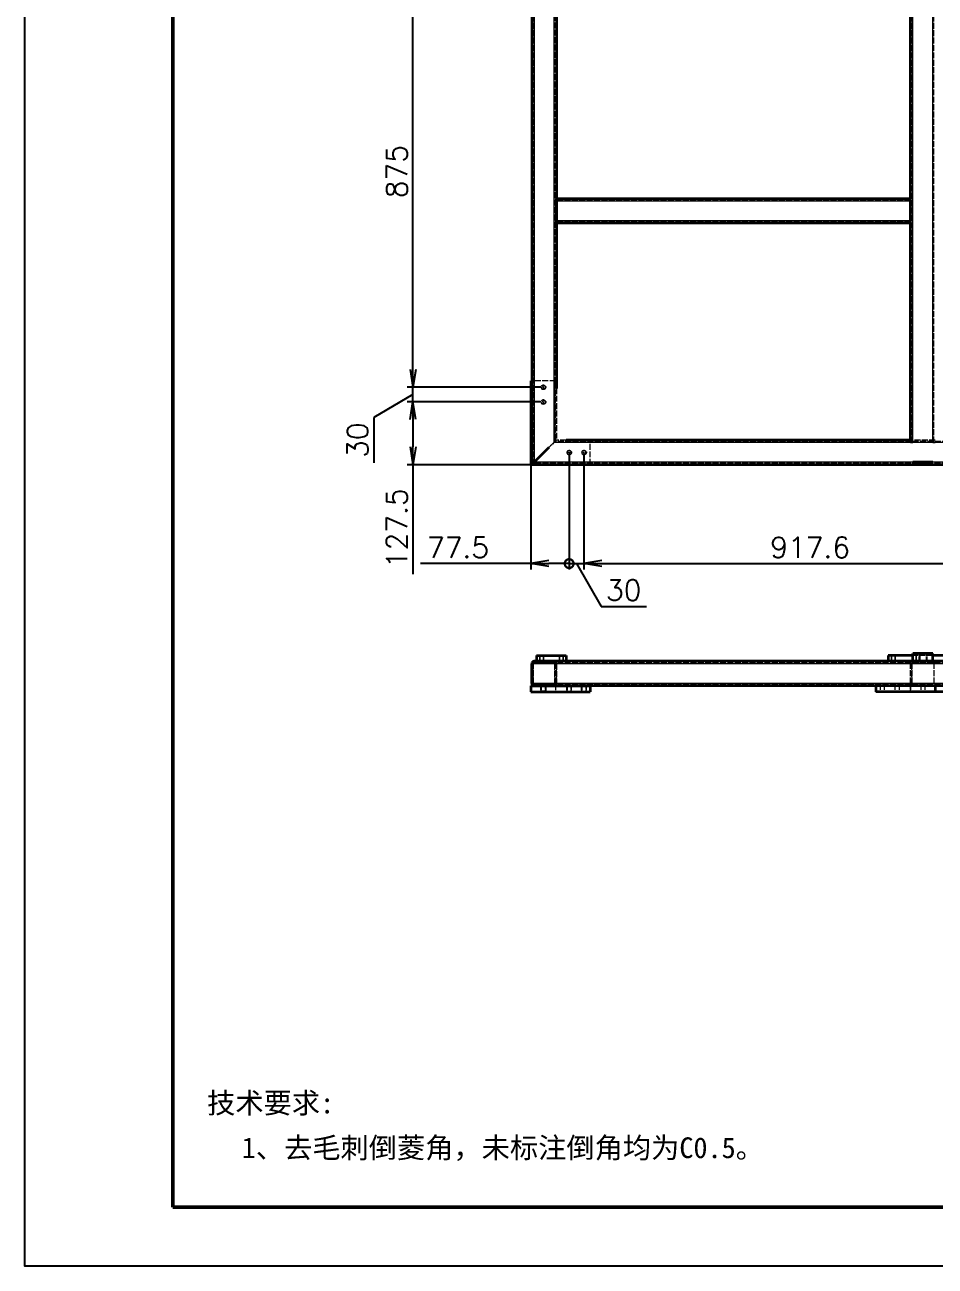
# Model space of a CAD drawing. Header units: millimetres. Extents: x -73083 to 81340, y -6859 to 6812.
# Drawn here: x -24633 to -22786, y -6850 to -4330 of the extents above; entities that cross this region are included whole.
import ezdxf

# ---------------------------------------------------------------- set-up
doc = ezdxf.new("R2010")
doc.units = ezdxf.units.MM
for name, pattern in [('AM_ISO02W050', [7.5, 6, -1.5]), ('AM_ISO08W050', [18, 12, -1.5, 3, -1.5]), ('DASHDOT', [18.5, 12, -3, 0.5, -3]), ('DASHED', [15, 12, -3]), ('DASHSPACE', [30, 12, -18])]:
    doc.linetypes.add(name, pattern=pattern)
doc.layers.add('A3', color=7, linetype='Continuous', plot=False)
for name, color, linetype, lineweight in [('AM_7', 2, 'AM_ISO08W050', 25), ('AM_HID', 1, 'AM_ISO02W050', 25), ('AM_VIS', 7, 'Continuous', 50), ('SOLID LINE', 7, 'Continuous', 30)]:
    doc.layers.add(name, color=color, linetype=linetype, lineweight=lineweight)
doc.layers.add('word_dim', color=253, linetype='Continuous')
doc.styles.get("Standard").update_dxf_attribs({"font": 'romans.shx', "bigfont": 'bigfont.shx'})
doc.dimstyles.new('STANDARD1-12', dxfattribs={"dimscale": 12, "dimtxt": 3.5, "dimasz": 3, "dimexe": 1, "dimexo": 0, "dimgap": 1, "dimtad": 3, "dimdec": 1, "dimdsep": 46, "dimtxsty": 'Standard', "dimblk1": 'OPEN', "dimblk2": 'OPEN', "dimsah": 1, "dimcen": 0, "dimclrd": 256, "dimclre": 256, "dimclrt": 3, "dimadec": 0, "dimazin": 0, "dimtfac": 1, "dimtdec": 1, "dimtmove": 0, "dimatfit": 3, "dimldrblk": 'OPEN', "dimfxl": 0, "dimtolj": 1, "dimtzin": 0, "dimarcsym": 0})

# ---------------------------------------------------------------- blocks, each defined once
blk = doc.blocks.new('_DotSmall')
at = {"color": 0, "linetype": 'ByBlock', "const_width": 0.5}
blk.add_lwpolyline([(-0.0625, 0, 1), (0.0625, 0, 1)], format="xyb", close=True, dxfattribs=at)
blk = doc.blocks.new('_Open')
at = {"color": 0, "lineweight": -2}
for p, q in [((-1, 0.167), (0, 0)), ((-1, -0.167), (0, 0)), ((0, 0), (-1, 0))]:
    blk.add_line(p, q, dxfattribs=at)
blk = doc.blocks.new('*D972')
at = {"layer": 'DEFPOINTS', "color": 0, "linetype": 'Continuous', "ltscale": 2}
for p in [(-23528.5, -5203.6), (-23606, -5223.2), (-23528.5, -5424)]:
    blk.add_point(p, dxfattribs=at)
at = {"layer": 'word_dim', "linetype": 'Continuous', "lineweight": -2, "ltscale": 2}
for p, q in [((-23528.5, -5203.6), (-23528.5, -5436)), ((-23606, -5223.2), (-23606, -5436)), ((-23606, -5424), (-23830, -5424)), ((-23528.5, -5424), (-23570, -5424))]:
    blk.add_line(p, q, dxfattribs=at)
at = {"layer": 'word_dim', "linetype": 'Continuous', "lineweight": -2, "ltscale": 2, "xscale": 36, "yscale": 36, "zscale": 36}
blk.add_blockref('_DotSmall', (-23528.5, -5424), dxfattribs=at)
at = {"layer": 'word_dim', "linetype": 'Continuous', "lineweight": -2, "ltscale": 2, "xscale": 36, "yscale": 36, "zscale": 36, "rotation": 180}
blk.add_blockref('_Open', (-23606, -5424), dxfattribs=at)
at = {"layer": 'word_dim', "color": 3, "linetype": 'Continuous', "ltscale": 2, "insert": (-23754, -5391), "char_height": 42, "attachment_point": 5}
blk.add_mtext('\\A1;77.5', dxfattribs=at)
blk = doc.blocks.new('*D973')
at = {"layer": 'DEFPOINTS', "color": 0, "linetype": 'Continuous', "ltscale": 2}
for p in [(-23528.5, -5203.6), (-23498.5, -5203.6), (-23498.5, -5424)]:
    blk.add_point(p, dxfattribs=at)
at = {"layer": 'word_dim', "linetype": 'Continuous', "lineweight": -2, "ltscale": 2}
for p, q in [((-23528.5, -5203.6), (-23528.5, -5436)), ((-23498.5, -5203.6), (-23498.5, -5436)), ((-23528.5, -5424), (-23564.5, -5424)), ((-23528.5, -5424), (-23498.5, -5424)), ((-23528.5, -5424), (-23498.5, -5424)), ((-23513.5, -5424), (-23463.8, -5510.8)), ((-23462.5, -5424), (-23426.5, -5424)), ((-23463.8, -5510.8), (-23371.8, -5510.8))]:
    blk.add_line(p, q, dxfattribs=at)
at = {"layer": 'word_dim', "linetype": 'Continuous', "lineweight": -2, "ltscale": 2, "xscale": 36, "yscale": 36, "zscale": 36}
blk.add_blockref('_DotSmall', (-23528.5, -5424), dxfattribs=at)
at = {"layer": 'word_dim', "linetype": 'Continuous', "lineweight": -2, "ltscale": 2, "xscale": 36, "yscale": 36, "zscale": 36, "rotation": 180}
blk.add_blockref('_Open', (-23498.5, -5424), dxfattribs=at)
at = {"layer": 'word_dim', "color": 3, "linetype": 'Continuous', "ltscale": 2, "insert": (-23417.8, -5477.8), "char_height": 42, "attachment_point": 5}
blk.add_mtext('\\A1;30', dxfattribs=at)
blk = doc.blocks.new('*D974')
at = {"layer": 'DEFPOINTS', "color": 0, "linetype": 'Continuous', "ltscale": 2}
for p in [(-23498.5, -5203.6), (-22580.9, -5203.6), (-22580.9, -5424)]:
    blk.add_point(p, dxfattribs=at)
at = {"layer": 'word_dim', "linetype": 'Continuous', "lineweight": -2, "ltscale": 2}
for p, q in [((-23498.5, -5203.6), (-23498.5, -5436)), ((-22580.9, -5203.6), (-22580.9, -5436)), ((-23462.5, -5424), (-22616.9, -5424))]:
    blk.add_line(p, q, dxfattribs=at)
at = {"layer": 'word_dim', "linetype": 'Continuous', "lineweight": -2, "ltscale": 2, "xscale": 36, "yscale": 36, "zscale": 36, "rotation": 180}
blk.add_blockref('_Open', (-23498.5, -5424), dxfattribs=at)
at = {"layer": 'word_dim', "linetype": 'Continuous', "lineweight": -2, "ltscale": 2, "xscale": 36, "yscale": 36, "zscale": 36}
blk.add_blockref('_Open', (-22580.9, -5424), dxfattribs=at)
at = {"layer": 'word_dim', "color": 3, "linetype": 'Continuous', "ltscale": 2, "insert": (-23039.7, -5391), "char_height": 42, "attachment_point": 5}
blk.add_mtext('\\A1;917.6', dxfattribs=at)
blk = doc.blocks.new('*D978')
at = {"layer": 'DEFPOINTS', "color": 0, "linetype": 'Continuous', "ltscale": 2}
for p in [(-23845.3, -5095.7), (-23586.4, -5095.7), (-23606, -5223.2)]:
    blk.add_point(p, dxfattribs=at)
at = {"layer": 'word_dim', "linetype": 'Continuous', "lineweight": -2, "ltscale": 2}
for p, q in [((-23586.4, -5095.7), (-23857.3, -5095.7)), ((-23845.3, -5131.7), (-23845.3, -5187.2)), ((-23606, -5223.2), (-23857.3, -5223.2)), ((-23845.3, -5223.2), (-23845.3, -5445.2))]:
    blk.add_line(p, q, dxfattribs=at)
at = {"layer": 'word_dim', "linetype": 'Continuous', "lineweight": -2, "ltscale": 2, "xscale": 36, "yscale": 36, "zscale": 36}
for p, rotation in [((-23845.3, -5095.7), 90), ((-23845.3, -5223.2), 270)]:
    blk.add_blockref('_Open', p, dxfattribs=dict(at, rotation=rotation))
at = {"layer": 'word_dim', "color": 3, "linetype": 'Continuous', "ltscale": 2, "insert": (-23878.3, -5352.2), "char_height": 42, "attachment_point": 5, "rotation": 90}
blk.add_mtext('\\A1;127.5', dxfattribs=at)
blk = doc.blocks.new('*D979')
at = {"layer": 'DEFPOINTS', "color": 0, "linetype": 'Continuous', "ltscale": 2}
for p in [(-23845.3, -5065.7), (-23586.4, -5065.7), (-23586.4, -5095.7)]:
    blk.add_point(p, dxfattribs=at)
at = {"layer": 'word_dim', "linetype": 'Continuous', "lineweight": -2, "ltscale": 2}
for p, q in [((-23845.3, -5029.7), (-23845.3, -4993.7)), ((-23845.3, -5080.7), (-23924.6, -5127.3)), ((-23586.4, -5065.7), (-23857.3, -5065.7)), ((-23845.3, -5095.7), (-23845.3, -5065.7)), ((-23845.3, -5095.7), (-23845.3, -5065.7)), ((-23586.4, -5095.7), (-23857.3, -5095.7)), ((-23924.6, -5127.3), (-23924.6, -5219.3)), ((-23845.3, -5131.7), (-23845.3, -5167.7))]:
    blk.add_line(p, q, dxfattribs=at)
at = {"layer": 'word_dim', "linetype": 'Continuous', "lineweight": -2, "ltscale": 2, "xscale": 36, "yscale": 36, "zscale": 36}
for p, rotation in [((-23845.3, -5065.7), 270), ((-23845.3, -5095.7), 90)]:
    blk.add_blockref('_Open', p, dxfattribs=dict(at, rotation=rotation))
at = {"layer": 'word_dim', "color": 3, "linetype": 'Continuous', "ltscale": 2, "insert": (-23957.6, -5173.3), "char_height": 42, "attachment_point": 5, "rotation": 90}
blk.add_mtext('\\A1;30', dxfattribs=at)
blk = doc.blocks.new('*D980')
at = {"layer": 'DEFPOINTS', "color": 0, "linetype": 'Continuous', "ltscale": 2}
for p in [(-23845.3, -4190.7), (-23586.4, -4190.7), (-23586.4, -5065.7)]:
    blk.add_point(p, dxfattribs=at)
at = {"layer": 'word_dim', "linetype": 'Continuous', "lineweight": -2, "ltscale": 2}
for p, q in [((-23586.4, -4190.7), (-23857.3, -4190.7)), ((-23845.3, -5029.7), (-23845.3, -4226.7)), ((-23586.4, -5065.7), (-23857.3, -5065.7))]:
    blk.add_line(p, q, dxfattribs=at)
at = {"layer": 'word_dim', "linetype": 'Continuous', "lineweight": -2, "ltscale": 2, "xscale": 36, "yscale": 36, "zscale": 36}
for p, rotation in [((-23845.3, -4190.7), 90), ((-23845.3, -5065.7), 270)]:
    blk.add_blockref('_Open', p, dxfattribs=dict(at, rotation=rotation))
at = {"layer": 'word_dim', "color": 3, "linetype": 'Continuous', "ltscale": 2, "insert": (-23878.3, -4628.2), "char_height": 42, "attachment_point": 5, "rotation": 90}
blk.add_mtext('\\A1;875', dxfattribs=at)

msp = doc.modelspace()

# ---------------------------------------------------------------- linework, layer by layer
at = {"layer": 'A3', "linetype": 'Continuous'}
msp.add_lwpolyline([(-24632.76409, -1810.23226), (-17504.76409, -1810.23226), (-17504.76409, -6850.23226), (-24632.76409, -6850.23226)], close=True, dxfattribs=at)
at = {"layer": 'AM_7', "linetype": 'DASHDOT', "lineweight": 13, "ltscale": 0.272217}
for p, q in [((-23581.00309, -5060.22391), (-23581.00309, -5071.11259)), ((-23581.00284, -5090.22391), (-23581.00284, -5101.11259)), ((-23575.55851, -5095.66825), (-23586.44718, -5095.66825)), ((-23523.05777, -5198.16776), (-23533.94645, -5198.16776)), ((-23493.05777, -5198.16776), (-23503.94645, -5198.16776))]:
    msp.add_line(p, q, dxfattribs=at)
at = {"layer": 'AM_7', "linetype": 'DASHDOT', "lineweight": 13, "ltscale": 0.272223}
for p, q in [((-23575.55851, -5065.66825), (-23586.44742, -5065.66825)), ((-23528.50211, -5192.72343), (-23528.50211, -5203.61234)), ((-23498.50211, -5192.72318), (-23498.50211, -5203.6121))]:
    msp.add_line(p, q, dxfattribs=at)
at = {"layer": 'AM_7', "linetype": 'DASHDOT', "lineweight": 13, "ltscale": 0.216028}
msp.add_line((-23540.142, -5178.19218), (-23548.78312, -5178.19218), dxfattribs=at)
at = {"layer": 'AM_HID', "linetype": 'DASHED', "lineweight": 13}
for p, q in [((-22832.97147, -5178.18729), (-22832.97892, -2561.18741)), ((-22830.97172, -5178.18729), (-22830.97916, -2563.18741)), ((-22790.97172, -5178.18729), (-22790.97904, -2603.18717)), ((-22788.97147, -5178.18729), (-22788.97867, -2605.18717)), ((-23601.47599, -3261.18864), (-23601.46256, -5220.19315)), ((-23599.47623, -3263.18864), (-23599.4628, -5218.19315)), ((-23559.47574, -3303.18833), (-23559.46329, -5178.19291)), ((-23557.4755, -3305.18833), (-23557.46305, -5176.19291)), ((-22835.96537, -4686.18192), (-23554.46525, -4686.18693)), ((-22835.97281, -4733.18192), (-22835.97294, -4683.18192)), ((-22835.96573, -4688.18192), (-23554.46573, -4688.18693)), ((-22835.96537, -4728.18192), (-23554.46549, -4728.18693)), ((-22835.965, -4730.18192), (-23554.465, -4730.18693)), ((-23556.00309, -5053.16801), (-23604.46378, -5053.16849)), ((-23556.00236, -5173.16801), (-23556.00309, -5053.16801)), ((-23559.46354, -5068.19218), (-23559.4628, -5178.19291)), ((-23554.46378, -5068.19218), (-23554.46305, -5173.19291)), ((-19652.47184, -5178.16093), (-23559.46329, -5178.19291)), ((-19654.47135, -5176.16093), (-23557.46305, -5176.19291)), ((-23534.46256, -5173.16801), (-23556.00236, -5173.16801)), ((-23534.4628, -5173.19266), (-23554.46305, -5173.19291)), ((-23486.00187, -5223.16752), (-23486.00236, -5173.19218)), ((-22785.97147, -5173.18656), (-22835.97147, -5173.18705)), ((-22790.97147, -5178.18729), (-22830.97147, -5178.18729)), ((-22790.97135, -5178.18656), (-22830.97135, -5178.1868)), ((-23604.46256, -5223.16849), (-23486.00187, -5223.16752)), ((-19610.47111, -5220.16068), (-23601.46256, -5220.19315)), ((-19612.47135, -5218.16068), (-23599.4628, -5218.19315)), ((-22790.97257, -5610.31266), (-22830.98392, -5610.31241)), ((-22835.97355, -5627.31388), (-23604.47355, -5627.30741)), ((-23601.47379, -5669.30753), (-23601.47355, -5625.30753)), ((-23601.46256, -5625.30778), (-23601.4628, -5669.30778)), ((-23601.4628, -5669.3079), (-23601.46256, -5625.3079)), ((-23601.46256, -5625.30778), (-23557.46305, -5625.30802)), ((-19610.47111, -5625.33134), (-23601.46256, -5625.3079)), ((-23594.46256, -5622.3184), (-23534.46256, -5622.31876)), ((-23557.47355, -5669.3079), (-23557.47306, -5625.3079)), ((-23557.46305, -5625.30802), (-23557.46329, -5669.30802)), ((-23557.46329, -5669.30814), (-23557.46305, -5625.30814)), ((-23554.47355, -5667.3079), (-23554.47306, -5627.3079)), ((-22835.97318, -5627.31388), (-23554.47306, -5627.3079)), ((-22835.97062, -5627.31425), (-23554.47062, -5627.30826)), ((-22835.97037, -5627.31425), (-23554.47037, -5627.30826)), ((-22835.96732, -5627.31388), (-23554.4672, -5627.3079)), ((-22835.96695, -5627.31388), (-23554.46695, -5627.3079)), ((-22835.96537, -5627.31339), (-23554.46525, -5627.30741)), ((-23554.46525, -5667.30741), (-23554.465, -5627.30741)), ((-22835.965, -5627.31339), (-23554.465, -5627.30741)), ((-23554.46305, -5627.30802), (-23554.46329, -5667.30802)), ((-23554.46329, -5667.30826), (-23554.46305, -5627.30826)), ((-19657.47159, -5627.33109), (-23554.46305, -5627.30826)), ((-22835.97916, -5667.31217), (-22835.97892, -5627.31217)), ((-20375.97867, -5627.32657), (-22835.97892, -5627.31217)), ((-22835.97172, -5667.31205), (-22835.97147, -5627.31205)), ((-22835.96537, -5667.31339), (-22835.965, -5627.31339)), ((-22832.97892, -5625.31217), (-22832.97916, -5669.31217)), ((-22832.97172, -5669.31205), (-22832.97147, -5625.31205)), ((-22788.97147, -5625.31229), (-22832.97147, -5625.31205)), ((-22788.97867, -5625.31241), (-22788.97904, -5669.31241)), ((-22788.97147, -5625.31229), (-22788.97172, -5669.31229)), ((-22835.97379, -5667.31388), (-23604.47379, -5667.30741)), ((-23601.4628, -5669.30778), (-23557.46329, -5669.30802)), ((-19610.47135, -5669.33134), (-23601.4628, -5669.3079)), ((-22835.97342, -5667.31388), (-23554.47355, -5667.3079)), ((-22835.97098, -5667.31425), (-23554.47111, -5667.30826)), ((-22835.97062, -5667.31425), (-23554.47062, -5667.30826)), ((-22835.96769, -5667.31388), (-23554.46769, -5667.3079)), ((-22835.96732, -5667.31388), (-23554.4672, -5667.3079)), ((-22835.96573, -5667.31339), (-23554.46573, -5667.30741)), ((-22835.96537, -5667.31339), (-23554.46525, -5667.30741)), ((-19657.47184, -5667.33109), (-23554.46329, -5667.30826)), ((-20375.97892, -5667.32657), (-22835.97916, -5667.31217)), ((-22832.97172, -5669.31205), (-22788.97172, -5669.31229)), ((-23599.4628, -5672.30778), (-23559.46329, -5672.30802)), ((-22830.97172, -5672.31205), (-22790.97172, -5672.31229))]:
    msp.add_line(p, q, dxfattribs=at)
at = {"layer": 'AM_HID', "linetype": 'DASHED', "lineweight": 13, "ltscale": 0.353536}
msp.add_line((-23559.4628, -5178.19291), (-23569.46232, -5188.19242), dxfattribs=at)
at = {"layer": 'AM_HID', "linetype": 'DASHED', "lineweight": 13, "ltscale": 0.353532}
msp.add_line((-23569.46232, -5188.19242), (-23559.46305, -5178.19291), dxfattribs=at)
at = {"layer": 'AM_HID', "linetype": 'DASHED', "lineweight": 13, "ltscale": 0.176777}
msp.add_line((-23559.46305, -5178.19291), (-23554.46305, -5173.19291), dxfattribs=at)
at = {"layer": 'AM_HID', "linetype": 'DASHED', "lineweight": 13, "ltscale": 0.291925}
msp.add_line((-23547.78605, -5178.19266), (-23559.46305, -5178.19291), dxfattribs=at)
at = {"layer": 'AM_HID', "linetype": 'DASHED', "lineweight": 13, "ltscale": 0.176772}
msp.add_line((-23554.46305, -5173.19291), (-23559.4628, -5178.19291), dxfattribs=at)
at = {"layer": 'AM_HID', "linetype": 'DASHED', "lineweight": 13, "ltscale": 0.166913}
msp.add_line((-23534.46256, -5178.19266), (-23541.13907, -5178.19266), dxfattribs=at)
at = {"layer": 'AM_HID', "linetype": 'DASHED', "lineweight": 13, "ltscale": 0.125006}
msp.add_line((-22835.97147, -5178.18729), (-22835.97147, -5173.18705), dxfattribs=at)
at = {"layer": 'AM_HID', "linetype": 'DASHED', "lineweight": 13, "ltscale": 0.125}
for p, q in [((-22835.97147, -5178.18729), (-22830.97147, -5178.18729)), ((-22790.97147, -5178.18729), (-22785.97147, -5178.18729)), ((-23554.465, -5627.30741), (-23554.465, -5622.30741)), ((-22835.965, -5627.31339), (-22835.965, -5622.31339)), ((-23554.46549, -5672.30741), (-23554.46549, -5667.30741)), ((-22835.96537, -5672.31339), (-22835.96537, -5667.31339))]:
    msp.add_line(p, q, dxfattribs=at)
at = {"layer": 'AM_HID', "linetype": 'DASHED', "lineweight": 13, "ltscale": 0.000335693}
for p, q in [((-22790.97147, -5178.18729), (-22790.97147, -5178.17386)), ((-23604.47599, -5627.30778), (-23604.46256, -5627.30778)), ((-23601.47599, -5625.30778), (-23601.46256, -5625.30778))]:
    msp.add_line(p, q, dxfattribs=at)
at = {"layer": 'AM_HID', "linetype": 'DASHED', "lineweight": 13, "ltscale": 0.25}
for p, q in [((-23588.47574, -5610.3079), (-23588.47574, -5620.3079)), ((-23588.47501, -5610.3079), (-23588.47501, -5620.3079)), ((-23588.47037, -5610.3129), (-23588.47037, -5620.3129)), ((-23588.46964, -5610.3129), (-23588.46964, -5620.3129)), ((-23588.46329, -5610.31852), (-23588.46329, -5620.31852)), ((-23588.46256, -5610.31852), (-23588.46256, -5620.31852)), ((-23580.47574, -5610.30802), (-23580.47574, -5620.30802)), ((-23580.47501, -5610.30802), (-23580.47501, -5620.30802)), ((-23580.47037, -5610.31303), (-23580.47037, -5620.31303)), ((-23580.46964, -5610.31303), (-23580.46964, -5620.31303)), ((-23580.46329, -5610.31852), (-23580.46329, -5620.31852)), ((-23580.46256, -5610.31852), (-23580.46256, -5620.31852)), ((-23548.47574, -5610.30814), (-23548.47574, -5620.30814)), ((-23548.47501, -5610.30814), (-23548.47501, -5620.30814)), ((-23548.47037, -5610.31315), (-23548.47037, -5620.31315)), ((-23548.46964, -5610.31315), (-23548.46964, -5620.31315)), ((-23548.46329, -5610.31876), (-23548.46329, -5620.31876)), ((-23548.46256, -5610.31876), (-23548.46256, -5620.31876)), ((-23540.47574, -5610.30826), (-23540.47574, -5620.30826)), ((-23540.47501, -5610.30826), (-23540.47501, -5620.30826)), ((-23540.47037, -5610.31315), (-23540.47037, -5620.31315)), ((-23540.46964, -5610.31315), (-23540.46964, -5620.31315)), ((-23540.46329, -5610.31876), (-23540.46329, -5620.31876)), ((-23540.46256, -5610.31876), (-23540.46256, -5620.31876)), ((-22874.97672, -5610.31217), (-22874.97672, -5620.31217)), ((-22874.97648, -5610.31217), (-22874.97648, -5620.31217)), ((-22866.97672, -5610.31217), (-22866.97672, -5620.31217)), ((-22866.97648, -5610.31217), (-22866.97648, -5620.31217)), ((-22824.95841, -5610.31241), (-22824.95853, -5620.31241)), ((-22824.95853, -5610.31241), (-22824.95853, -5620.31241)), ((-22816.95841, -5610.31254), (-22816.95853, -5620.31254)), ((-22816.95853, -5610.31254), (-22816.95853, -5620.31254)), ((-23586.00358, -5672.31058), (-23586.00358, -5682.31058)), ((-23586.00333, -5672.31058), (-23586.00333, -5682.31058)), ((-23586.00309, -5684.31058), (-23586.00309, -5674.31058)), ((-23586.00284, -5684.31058), (-23586.00284, -5674.31058)), ((-23576.00358, -5672.31071), (-23576.00358, -5682.31071)), ((-23576.00333, -5672.31071), (-23576.00333, -5682.31071)), ((-23576.00309, -5684.31071), (-23576.00309, -5674.31071)), ((-23576.00284, -5684.31071), (-23576.00284, -5674.31071)), ((-23533.50211, -5684.31095), (-23533.50211, -5674.31095)), ((-23523.50211, -5684.31107), (-23523.50211, -5674.31107)), ((-23503.50211, -5684.31119), (-23503.50211, -5674.31119)), ((-23493.50211, -5684.31132), (-23493.50211, -5674.31132))]:
    msp.add_line(p, q, dxfattribs=at)
at = {"layer": 'AM_HID', "linetype": 'DASHED', "lineweight": 13, "ltscale": 0.3}
for p, q in [((-23587.79923, -5610.3079), (-23587.79923, -5622.3079)), ((-23587.7985, -5610.3079), (-23587.7985, -5622.3079)), ((-23587.79386, -5610.3129), (-23587.79386, -5622.3129)), ((-23587.79313, -5610.3129), (-23587.79313, -5622.3129)), ((-23587.78678, -5610.31852), (-23587.78678, -5622.31852)), ((-23587.78605, -5610.31852), (-23587.78629, -5622.31852)), ((-23581.15226, -5610.30802), (-23581.15226, -5622.30802)), ((-23581.15152, -5610.30802), (-23581.15152, -5622.30802)), ((-23581.14689, -5610.3129), (-23581.14689, -5622.3129)), ((-23581.14615, -5610.3129), (-23581.14615, -5622.3129)), ((-23581.13981, -5610.31852), (-23581.13981, -5622.31852)), ((-23581.13907, -5610.31852), (-23581.13907, -5622.31852)), ((-23547.79923, -5610.30814), (-23547.79923, -5622.30814)), ((-23547.7985, -5610.30814), (-23547.7985, -5622.30814)), ((-23547.79386, -5610.31315), (-23547.79386, -5622.31315)), ((-23547.79313, -5610.31315), (-23547.79313, -5622.31315)), ((-23547.78678, -5610.31876), (-23547.78678, -5622.31876)), ((-23547.78605, -5610.31876), (-23547.78629, -5622.31876)), ((-23541.15226, -5610.30826), (-23541.15226, -5622.30826)), ((-23541.15152, -5610.30826), (-23541.15152, -5622.30826)), ((-23541.14689, -5610.31315), (-23541.14689, -5622.31315)), ((-23541.14615, -5610.31315), (-23541.14615, -5622.31315)), ((-23541.13981, -5610.31876), (-23541.13981, -5622.31876)), ((-23541.13907, -5610.31876), (-23541.13907, -5622.31876)), ((-22874.30021, -5610.31217), (-22874.30033, -5622.31217)), ((-22874.29996, -5610.31217), (-22874.29996, -5622.31217)), ((-22867.65323, -5610.31217), (-22867.65323, -5622.31217)), ((-22867.65287, -5610.31217), (-22867.65299, -5622.31217)), ((-22830.95841, -5610.31241), (-22830.95841, -5622.31241)), ((-22824.28202, -5610.31241), (-22824.28214, -5622.31241)), ((-22824.2819, -5610.31241), (-22824.28202, -5622.31241)), ((-22817.63505, -5610.31254), (-22817.63505, -5622.31254)), ((-22817.63492, -5610.31254), (-22817.63505, -5622.31254)), ((-23585.19156, -5672.31058), (-23585.19156, -5684.31058)), ((-23585.19132, -5672.31058), (-23585.19132, -5684.31058)), ((-23585.19083, -5672.30765), (-23585.19108, -5684.30765)), ((-23585.19108, -5684.31058), (-23585.19108, -5672.31058)), ((-23585.19059, -5672.30765), (-23585.19083, -5684.30765)), ((-23585.19083, -5684.31058), (-23585.19083, -5672.31058)), ((-23576.81559, -5672.31071), (-23576.81559, -5684.31071)), ((-23576.81534, -5672.31071), (-23576.81534, -5684.31071)), ((-23576.81486, -5672.30765), (-23576.8151, -5684.30765)), ((-23576.8151, -5684.31058), (-23576.8151, -5672.31058)), ((-23576.81461, -5672.30765), (-23576.81486, -5684.30765)), ((-23576.81486, -5684.31058), (-23576.81486, -5672.31058)), ((-23556.00236, -5672.31083), (-23556.00236, -5684.31083)), ((-23532.69181, -5672.30802), (-23532.69181, -5684.30802)), ((-23532.6901, -5684.31095), (-23532.6901, -5672.31095)), ((-23524.31583, -5672.30814), (-23524.31583, -5684.30814)), ((-23524.31412, -5684.31107), (-23524.31412, -5672.31107)), ((-23502.69181, -5672.30826), (-23502.69181, -5684.30826)), ((-23502.6901, -5684.31132), (-23502.6901, -5672.31132)), ((-23494.31583, -5672.30839), (-23494.31583, -5684.30839)), ((-23494.31412, -5684.31132), (-23494.31412, -5672.31132)), ((-22897.68558, -5672.31632), (-22897.6857, -5684.31632)), ((-22889.30961, -5672.31632), (-22889.30973, -5684.31632)), ((-22867.68558, -5672.31657), (-22867.6857, -5684.31657)), ((-22859.30961, -5672.31657), (-22859.30973, -5684.31657)), ((-22835.99759, -5672.31681), (-22835.99772, -5684.31681)), ((-22835.96537, -5684.31217), (-22835.96525, -5672.31217)), ((-22815.1857, -5672.31693), (-22815.1857, -5684.31693)), ((-22815.1857, -5672.31693), (-22815.1857, -5684.31693)), ((-22806.80961, -5672.31705), (-22806.80973, -5684.31705)), ((-22806.80961, -5672.31705), (-22806.80973, -5684.31705))]:
    msp.add_line(p, q, dxfattribs=at)
at = {"layer": 'AM_HID', "linetype": 'DASHED', "lineweight": 13, "ltscale": 0.4}
for p, q in [((-22818.98392, -5606.29325), (-22818.98404, -5622.29325)), ((-22818.97135, -5606.29325), (-22818.97147, -5622.29325)), ((-22817.90152, -5606.29325), (-22817.90152, -5622.29325)), ((-22817.88883, -5606.29325), (-22817.88895, -5622.29325)), ((-22804.06644, -5606.29325), (-22804.06656, -5622.29325)), ((-22804.05387, -5606.29337), (-22804.05387, -5622.29337)), ((-22802.98392, -5606.29325), (-22802.98404, -5622.29325)), ((-22802.97135, -5606.29337), (-22802.97147, -5622.29337)), ((-22790.98392, -5622.29337), (-22790.9838, -5606.29337))]:
    msp.add_line(p, q, dxfattribs=at)
at = {"layer": 'AM_HID', "linetype": 'DASHED', "lineweight": 13, "ltscale": 0.000259399}
for p, q in [((-23594.46256, -5622.30802), (-23594.46256, -5622.3184)), ((-23534.46256, -5622.30839), (-23534.46256, -5622.31876))]:
    msp.add_line(p, q, dxfattribs=at)
at = {"layer": 'AM_HID', "linetype": 'DASHED', "lineweight": 13, "ltscale": 0.033826}
for p, q in [((-23587.79923, -5621.47965), (-23588.47574, -5620.3079)), ((-23587.7985, -5621.47965), (-23588.47501, -5620.3079)), ((-23587.79386, -5621.48466), (-23588.47037, -5620.3129)), ((-23587.79313, -5621.48466), (-23588.46964, -5620.3129)), ((-23587.78678, -5621.49027), (-23588.46329, -5620.31852)), ((-23581.15226, -5621.47977), (-23580.47574, -5620.30802)), ((-23581.15152, -5621.47977), (-23580.47501, -5620.30802)), ((-23581.13981, -5621.49027), (-23580.46329, -5620.31852)), ((-23581.13907, -5621.49027), (-23580.46256, -5620.31852)), ((-23547.79923, -5621.4799), (-23548.47574, -5620.30814)), ((-23547.7985, -5621.4799), (-23548.47501, -5620.30814)), ((-23547.79386, -5621.4849), (-23548.47037, -5620.31315)), ((-23547.79313, -5621.4849), (-23548.46964, -5620.31315)), ((-23541.15226, -5621.48002), (-23540.47574, -5620.30826)), ((-23541.15152, -5621.48002), (-23540.47501, -5620.30826)), ((-23541.14689, -5621.4849), (-23540.47037, -5620.31315)), ((-23541.14615, -5621.4849), (-23540.46964, -5620.31315)), ((-23541.13981, -5621.49052), (-23540.46329, -5620.31876)), ((-23541.13907, -5621.49052), (-23540.46256, -5620.31876)), ((-22874.29996, -5621.48392), (-22874.97648, -5620.31217)), ((-22867.65323, -5621.48392), (-22866.97672, -5620.31217)), ((-22867.65299, -5621.48392), (-22866.97648, -5620.31217)), ((-22824.28202, -5621.48417), (-22824.95853, -5620.31241))]:
    msp.add_line(p, q, dxfattribs=at)
at = {"layer": 'AM_HID', "linetype": 'DASHED', "lineweight": 13, "ltscale": 0.147937}
for p, q in [((-23588.46256, -5620.31852), (-23582.54508, -5620.31852)), ((-23548.46256, -5620.31876), (-23542.54508, -5620.31876))]:
    msp.add_line(p, q, dxfattribs=at)
at = {"layer": 'AM_HID', "linetype": 'DASHED', "lineweight": 13, "ltscale": 0.033823}
for p, q in [((-23587.78629, -5621.49027), (-23588.46256, -5620.31852)), ((-23581.14689, -5621.48466), (-23580.47037, -5620.31303)), ((-23581.14615, -5621.48466), (-23580.46964, -5620.31303)), ((-23547.78678, -5621.49039), (-23548.46329, -5620.31876)), ((-22817.63505, -5621.48417), (-22816.95853, -5620.31254)), ((-22817.63505, -5621.48417), (-22816.95853, -5620.31254))]:
    msp.add_line(p, q, dxfattribs=at)
at = {"layer": 'AM_HID', "linetype": 'DASHED', "lineweight": 13, "ltscale": 0.147943}
for p, q in [((-23586.38028, -5620.31852), (-23580.46256, -5620.31852)), ((-23546.38028, -5620.31876), (-23540.46256, -5620.31876))]:
    msp.add_line(p, q, dxfattribs=at)
at = {"layer": 'AM_HID', "linetype": 'DASHED', "lineweight": 13, "ltscale": 0.03382}
msp.add_line((-23547.78629, -5621.49039), (-23548.46256, -5620.31876), dxfattribs=at)
at = {"layer": 'AM_HID', "linetype": 'DASHED', "lineweight": 13, "ltscale": 0.033824}
for p, q in [((-22874.30033, -5621.48392), (-22874.97672, -5620.31217)), ((-22824.28214, -5621.48417), (-22824.95853, -5620.31241))]:
    msp.add_line(p, q, dxfattribs=at)
at = {"layer": 'AM_HID', "linetype": 'DASHED', "lineweight": 13, "ltscale": 0.187759}
for p, q in [((-22874.97648, -5620.31217), (-22867.4661, -5620.31217)), ((-22874.48685, -5620.31217), (-22866.97648, -5620.31217)), ((-22824.95853, -5620.31241), (-22817.44816, -5620.31254))]:
    msp.add_line(p, q, dxfattribs=at)
at = {"layer": 'AM_HID', "linetype": 'DASHED', "lineweight": 13, "ltscale": 0.187756}
msp.add_line((-22824.46879, -5620.31241), (-22816.95853, -5620.31254), dxfattribs=at)
at = {"layer": 'AM_HID', "linetype": 'DASHED', "lineweight": 13, "ltscale": 0.040602}
for p, q in [((-23585.19156, -5683.71708), (-23586.00358, -5682.31058)), ((-23585.19132, -5683.71708), (-23586.00333, -5682.31058)), ((-23585.19108, -5672.90409), (-23586.00309, -5674.31058)), ((-23585.19083, -5672.90409), (-23586.00284, -5674.31058)), ((-23576.8151, -5672.90421), (-23576.00309, -5674.31071)), ((-23576.81486, -5672.90421), (-23576.00284, -5674.31071))]:
    msp.add_line(p, q, dxfattribs=at)
at = {"layer": 'AM_HID', "linetype": 'DASHED', "lineweight": 13, "ltscale": 0.184924}
msp.add_line((-23586.00333, -5682.31058), (-23578.60636, -5682.31071), dxfattribs=at)
at = {"layer": 'AM_HID', "linetype": 'DASHED', "lineweight": 13, "ltscale": 0.234698}
for p, q in [((-23576.6149, -5674.31058), (-23586.00284, -5674.31058)), ((-23576.00284, -5674.31071), (-23585.39078, -5674.31058)), ((-23524.11417, -5674.31107), (-23533.50211, -5674.31095)), ((-23523.50211, -5674.31107), (-23532.89005, -5674.31095)), ((-23494.11417, -5674.31132), (-23503.50211, -5674.31119)), ((-23493.50211, -5674.31132), (-23502.89005, -5674.31119))]:
    msp.add_line(p, q, dxfattribs=at)
at = {"layer": 'AM_HID', "linetype": 'DASHED', "lineweight": 13, "ltscale": 0.18493}
msp.add_line((-23583.40055, -5682.31058), (-23576.00333, -5682.31071), dxfattribs=at)
at = {"layer": 'AM_HID', "linetype": 'DASHED', "lineweight": 13, "ltscale": 0.040599}
for p, q in [((-23576.81559, -5683.71708), (-23576.00358, -5682.31071)), ((-23576.81534, -5683.71708), (-23576.00333, -5682.31071)), ((-23532.6901, -5672.90458), (-23533.50211, -5674.31095)), ((-23524.31412, -5672.9047), (-23523.50211, -5674.31107)), ((-23502.6901, -5672.90482), (-23503.50211, -5674.31119)), ((-23494.31412, -5672.90494), (-23493.50211, -5674.31132))]:
    msp.add_line(p, q, dxfattribs=at)
at = {"layer": 'AM_HID', "linetype": 'DASHED', "lineweight": 13}
for centre in [(-23581.00309, -5065.66825), (-23581.00284, -5095.66825), (-23528.50211, -5198.16776), (-23498.50211, -5198.16776)]:
    msp.add_circle(centre, 4.188, dxfattribs=at)
for centre, radius, start, end in [((-23559.47306, -5627.3079), 5.00002, 359.99977153, 89.99973613), ((-23559.46305, -5627.30814), 4.99998, 359.99941218, 89.99937413), ((-23559.46964, -5627.30802), 5, 359.99981182, 89.92336778), ((-22830.97892, -5627.31217), 5.00001, 89.99959952, 179.99954056), ((-22830.97147, -5627.31205), 5, 90.73055954, 179.9996635), ((-22790.97147, -5627.31229), 5, 359.99966346, 89.26876928), ((-22790.9788, -5627.31241), 5.00001, 359.99976675, 88.31240619), ((-23559.47355, -5667.30778), 5.00002, 269.99932814, 359.99926055), ((-23559.46329, -5667.30826), 4.99998, 269.99993602, 359.99993035), ((-23559.46988, -5667.30802), 5, 270.07595603, 359.99981182), ((-22830.97916, -5667.31217), 5.00001, 179.99977278, 269.99974478), ((-22830.97172, -5667.31205), 5, 179.9996635, 269.99966282), ((-22790.97904, -5667.31241), 5.00001, 269.99960134, 359.99954271), ((-22790.97172, -5667.31229), 5, 269.99966282, 359.99966346)]:
    msp.add_arc(centre, radius, start, end, dxfattribs=at)
at = {"layer": 'AM_VIS', "linetype": 'Continuous'}
for p, q in [((-24332.76409, -1930.23226), (-24332.76409, -6730.23226)), ((-24332.76409, -6730.23226), (-17624.76409, -6730.23226))]:
    msp.add_line(p, q, dxfattribs=at)
at = {"layer": 'AM_VIS', "lineweight": 35}
for p, q in [((-23604.47599, -3258.18864), (-23604.46256, -5223.19315)), ((-23554.46964, -4178.18778), (-23554.46378, -5068.19218)), ((-22835.97294, -4683.18192), (-22835.97403, -4258.18192)), ((-22835.96537, -4683.18192), (-23554.46525, -4683.18693)), ((-23554.465, -4728.18693), (-23554.46525, -4688.18693)), ((-22835.965, -4728.18192), (-22835.96525, -4688.18192)), ((-22835.965, -4733.18192), (-23554.465, -4733.18693)), ((-22835.97147, -5173.18705), (-22835.97281, -4733.18192)), ((-23606.00309, -5053.16849), (-23606.00187, -5223.16849)), ((-23569.46232, -5188.19242), (-23599.46256, -5218.19315)), ((-23599.46256, -5218.19315), (-23569.46232, -5188.19242)), ((-22835.97147, -5173.18705), (-23534.4628, -5173.19266)), ((-23486.00236, -5173.16752), (-23534.46256, -5173.16801)), ((-19607.47111, -5223.16068), (-23604.46256, -5223.19315)), ((-22790.97123, -5218.17386), (-22830.97123, -5218.17411)), ((-23594.46256, -5610.3184), (-23534.46256, -5610.31876)), ((-22830.98392, -5610.31241), (-22880.97635, -5610.31217)), ((-22790.97123, -5606.29337), (-22830.97123, -5606.29313)), ((-22760.97635, -5610.31278), (-22790.97257, -5610.31266)), ((-23604.47355, -5627.30741), (-23604.47379, -5667.30741)), ((-23604.4628, -5667.30778), (-23604.46256, -5627.30778)), ((-23604.46256, -5627.3079), (-23604.4628, -5667.3079)), ((-23559.4628, -5622.30802), (-23599.46256, -5622.30778)), ((-19612.47111, -5622.33134), (-23599.46256, -5622.3079)), ((-22790.97147, -5622.31229), (-22830.97147, -5622.31205)), ((-22790.97135, -5622.29337), (-22830.97135, -5622.29313)), ((-23606.00211, -5684.31034), (-23486.00211, -5684.31144)), ((-23606.00187, -5672.31034), (-23486.00187, -5672.31144)), ((-22605.94559, -5672.31376), (-23599.4628, -5672.3079)), ((-22785.99772, -5684.31718), (-22905.99772, -5684.3162)), ((-22715.96537, -5684.31278), (-22785.99808, -5684.31241))]:
    msp.add_line(p, q, dxfattribs=at)
at = {"layer": 'AM_VIS', "lineweight": 13}
for p, q in [((-23599.47574, -3263.18864), (-23599.46256, -5218.19315)), ((-22790.97147, -5178.17386), (-22790.97672, -3328.1829)), ((-22830.97147, -5178.18729), (-22830.97648, -3388.18314)), ((-23559.46964, -4178.18778), (-23559.46354, -5068.19218)), ((-22835.96525, -4688.18192), (-23554.46525, -4688.18693)), ((-22835.965, -4728.18192), (-23554.465, -4728.18693)), ((-22830.97135, -5178.1868), (-23534.46256, -5178.19266)), ((-22550.97111, -5178.18461), (-22790.97135, -5178.18656)), ((-20420.97049, -5218.16727), (-23599.46256, -5218.19315)), ((-19607.47111, -5627.33134), (-23604.46256, -5627.3079)), ((-19607.47135, -5667.33134), (-23604.4628, -5667.3079))]:
    msp.add_line(p, q, dxfattribs=at)
at = {"layer": 'AM_VIS', "lineweight": 35, "ltscale": 0.125}
for p, q in [((-23554.46525, -4688.18693), (-23554.46525, -4683.18693)), ((-22835.96537, -4688.18192), (-22835.96537, -4683.18192)), ((-23554.465, -4733.18693), (-23554.465, -4728.18693)), ((-22835.965, -4733.18192), (-22835.965, -4728.18192))]:
    msp.add_line(p, q, dxfattribs=at)
at = {"layer": 'AM_VIS', "lineweight": 35, "ltscale": 0.038483}
for p, q in [((-23604.46378, -5053.16849), (-23606.00309, -5053.16849)), ((-23606.00187, -5223.16849), (-23604.46256, -5223.16849))]:
    msp.add_line(p, q, dxfattribs=at)
at = {"layer": 'AM_VIS', "lineweight": 35, "ltscale": 0.000616455}
msp.add_line((-23486.00236, -5173.19218), (-23486.00236, -5173.16752), dxfattribs=at)
at = {"layer": 'AM_VIS', "lineweight": 35, "ltscale": 0.176777}
for p, q in [((-23599.46256, -5218.19315), (-23604.46256, -5223.19315)), ((-23604.46256, -5223.19315), (-23599.46256, -5218.19315))]:
    msp.add_line(p, q, dxfattribs=at)
at = {"layer": 'AM_VIS', "lineweight": 35, "ltscale": 0.299741}
for p, q in [((-23594.46256, -5610.3184), (-23594.46256, -5622.30802)), ((-23534.46256, -5610.31876), (-23534.46256, -5622.30839))]:
    msp.add_line(p, q, dxfattribs=at)
at = {"layer": 'AM_VIS', "lineweight": 35, "ltscale": 0.3}
for p, q in [((-22880.97635, -5610.31217), (-22880.97648, -5622.31217)), ((-23606.00187, -5672.31034), (-23606.00211, -5684.31034)), ((-23486.00187, -5672.31144), (-23486.00211, -5684.31144)), ((-22905.99759, -5672.3162), (-22905.99772, -5684.3162)), ((-22785.99759, -5672.31718), (-22785.99772, -5684.31718))]:
    msp.add_line(p, q, dxfattribs=at)
at = {"layer": 'AM_VIS', "lineweight": 35, "ltscale": 0.4}
for p, q in [((-22830.98392, -5622.29313), (-22830.9838, -5606.29313)), ((-22830.97135, -5622.29313), (-22830.97123, -5606.29313)), ((-22790.97135, -5622.29337), (-22790.97123, -5606.29337))]:
    msp.add_line(p, q, dxfattribs=at)
at = {"layer": 'AM_VIS', "lineweight": 35, "ltscale": 0.000280762}
for p, q in [((-22830.97257, -5606.29313), (-22830.9838, -5606.29313)), ((-22830.97269, -5622.29313), (-22830.98392, -5622.29313))]:
    msp.add_line(p, q, dxfattribs=at)
at = {"layer": 'AM_VIS', "lineweight": 35, "ltscale": 0.003681}
msp.add_line((-22790.83146, -5622.31461), (-22790.97867, -5622.31241), dxfattribs=at)
at = {"layer": 'AM_VIS', "linetype": 'DASHSPACE', "lineweight": 13}
for centre in [(-23581.00309, -5065.66825), (-23581.00284, -5095.66825), (-23528.50211, -5198.16776), (-23498.50211, -5198.16776)]:
    msp.add_circle(centre, 5, dxfattribs=at)
at = {"layer": 'AM_VIS', "lineweight": 35}
for centre, radius, start, end in [((-23599.47355, -5627.30753), 5.00002, 89.99932632, 179.99926735), ((-23599.46964, -5627.30778), 5, 89.92027371, 179.99951324), ((-23599.46256, -5627.3079), 4.99998, 89.9999342, 179.99993671), ((-22830.97147, -5627.31205), 5, 89.999661, 90.73055954), ((-22790.97147, -5627.31229), 5, 89.26876928, 89.999661), ((-23599.47379, -5667.30741), 5.00002, 179.99977278, 269.99973112), ((-23599.46988, -5667.30778), 5, 179.99951324, 270.07905694), ((-23599.4628, -5667.30802), 4.99998, 179.99941761, 269.99937595)]:
    msp.add_arc(centre, radius, start, end, dxfattribs=at)

# ---------------------------------------------------------------- texts
at = {"layer": 'SOLID LINE', "ltscale": 0.5, "char_height": 42, "attachment_point": 1}
for s, insert, width in [('\\pt252;{\\fSimHei|b0|i0|c134|p2;\\C3;技术要求:}', (-24262.99074, -6497.92847), 360.7263119), ('\\pt252;{\\fSimHei|b0|i0|c134|p2;\\C3;\\P1、去毛刺倒菱角，未标注倒角均为C0.5。}', (-24192.79885, -6518.82296), 1339.0912226)]:
    msp.add_mtext(s, dxfattribs=dict(at, insert=insert, width=width))

# ---------------------------------------------------------------- dimensions: what is measured, and where the dimension line sits
at = {"layer": 'word_dim', "linetype": 'Continuous', "ltscale": 2}
dim = msp.add_linear_dim(base=(-23845.31685, -4190.66764), p1=(-23586.44742, -5065.66825), p2=(-23586.44767, -4190.66764), angle=90, dimstyle='STANDARD1-12', dxfattribs=at)
dim.commit()
dim.dimension.update_dxf_attribs({"geometry": '*D980', "text_midpoint": (-23878.31685, -4628.16794)})
dim = msp.add_linear_dim(base=(-23845.31685, -5065.66825), p1=(-23586.44718, -5095.66825), p2=(-23586.44718, -5065.66825), angle=90, dimstyle='STANDARD1-12', override={"dimtmove": 1}, dxfattribs=at)
dim.commit()
dim.dimension.update_dxf_attribs({"geometry": '*D979', "text_midpoint": (-23924.55076, -5139.25639), "dimtype": 160})
dim = msp.add_linear_dim(base=(-23845.31685, -5095.66825), p1=(-23606.00187, -5223.16849), p2=(-23586.44718, -5095.66825), angle=90, dimstyle='STANDARD1-12', dxfattribs=at)
dim.commit()
dim.dimension.update_dxf_attribs({"geometry": '*D978', "text_midpoint": (-23845.31685, -5352.16849), "dimtype": 160})
for base, p1, p2, override, picture, middle in [((-23528.50211, -5424.02603), (-23606.00187, -5223.16849), (-23528.50211, -5203.61234), {"dimblk1": 'Open', "dimblk2": 'DotSmall'}, '*D972', (-23754.00187, -5424.02603)), ((-23498.50211, -5424.02603), (-23528.50211, -5203.61234), (-23498.50211, -5203.61234), {"dimblk1": 'DotSmall', "dimtmove": 1}, '*D973', (-23451.84891, -5510.75015))]:
    dim = msp.add_linear_dim(base=base, p1=p1, p2=p2, dimstyle='STANDARD1-12', override=override, dxfattribs=at)
    dim.commit()
    dim.dimension.update_dxf_attribs({"geometry": picture, "text_midpoint": middle, "dimtype": 160})
dim = msp.add_linear_dim(base=(-22580.94571, -5424.02603), p1=(-23498.50211, -5203.61234), p2=(-22580.94571, -5203.61845), dimstyle='STANDARD1-12', dxfattribs=at)
dim.commit()
dim.dimension.update_dxf_attribs({"geometry": '*D974', "text_midpoint": (-23039.72391, -5391.02603)})

doc.saveas('drawing.dxf')
